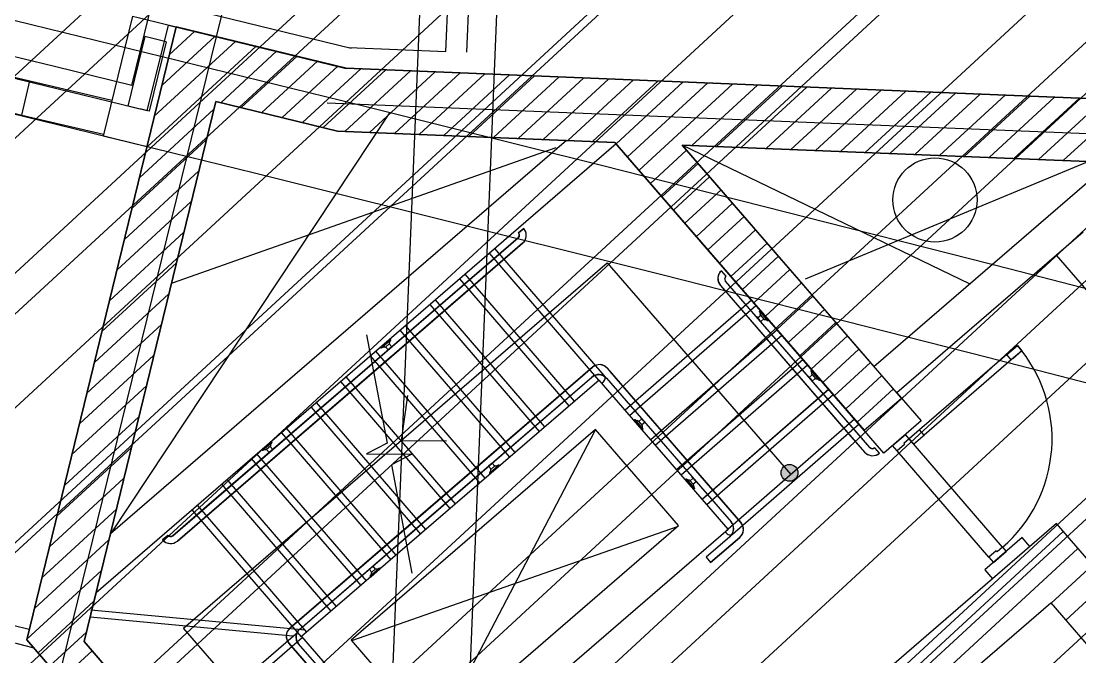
# Model space of a CAD drawing. Extents: x -678889171 to 586587, y -792238163 to 335485.
# Drawn here: x -678735663 to -678728115, y -792159094 to -792154563 of the extents above; entities that cross this region are included whole.
import ezdxf
from ezdxf.enums import TextEntityAlignment as Align

# ---------------------------------------------------------------- set-up
doc = ezdxf.new("R2010")
doc.units = 0
doc.header["$MEASUREMENT"] = 0
for name, color, linetype in [('A-ANNO-LEGN', 252, 'Continuous'), ('A-FLOR-PATT', 252, 'Continuous'), ('A-SITE-PATT', 252, 'Continuous'), ('A-WALL', 252, 'Continuous')]:
    doc.layers.add(name, color=color, linetype=linetype)
doc.layers.add('BASEMENT3 LAYOUT$0$HATCH5', color=252, linetype='Continuous', lineweight=15)
doc.styles.add('Ground floor Towers$0$$Bas01-Rname$0$EN-SC', font='swissc.ttf')
doc.styles.add('Ground floor Towers$0$$Bas01-Rname$0$EN-SCL', font='swisscl.ttf')
doc.styles.add('Ground floor Towers$0$04-Ground Floor$0$V2-lower ground$0$LEVEL  FOR LICENSE LOWER GR$0$$LG- LEVEL$0$AR-SR', font='sarb.shx')

# ---------------------------------------------------------------- blocks, each defined once
blk = doc.blocks.new('A$C61C61320')
at = {"layer": 'BASEMENT3 LAYOUT$0$HATCH5'}
h = blk.add_hatch(dxfattribs=at)
h.set_pattern_fill('JIS_WOOD', color=256, scale=1000, style=0)
h.set_pattern_definition([(45, (-845680.2949388556, -470481.0696760565), (-499.9999991609842, 499.9999991609843), [])])
h.paths.add_polyline_path([(12440.74077330553, -169431.9252005816), (13408.27617370361, -243253.7315873399), (7111.185080291936, -248399.4795461658), (-61957.46107163071, -237877.8060760189), (-55832.26724016038, -200866.3395951205), (-20860.02674167091, -206712.4958959252), (-20783.43353955913, -208437.764712235), (-16504.6553898881, -208719.7022090854), (-18718.17453308101, -208569.0044804074), (-18168.17453308101, -169431.9252005816)])
blk = doc.blocks.new('GR')
at = {"layer": 'A-FLOR-PATT'}
h = blk.add_hatch(color=256, dxfattribs=at)
edge = h.paths.add_edge_path()
edge.add_arc((72710.12842219742, 29312.6865361231), 60.04804312395333, -0.1170533982408711, 359.8829466017591)
for p, q in [((69940, 90900), (69940, 4700)), ((70490, 90900), (70490, 1700)), ((70140, 32215), (70140, 79165)), ((70290, 32215), (70290, 61960)), ((71040, 44770), (61791.84706075279, -782.1576375562072)), ((60387.46456896276, 33201.17113288534), (67185.38640320179, 31884.18568554015)), ((60340.57238361237, 32955.60735109121), (67137.83712541615, 31638.74920458822)), ((67913.13219247728, 31881.49791658483), (68038.51121488317, 32499.05744772511)), ((68038.51121488317, 32499.05744772511), (69464.37832390975, 32209.83936043706)), ((68211.20904398462, 32311.87720148075), (67325.12768694261, 27903.21663400474)), ((67325.1276861546, 27903.21663572897), (68211.20904319662, 32311.87720320498)), ((67898.3573742391, 32374.36471592879), (67723.26621427826, 31511.79897473974)), ((68030.30451777703, 31704.73085462337), (68155.67293665394, 32322.23815764567)), ((68155.67293665394, 32322.23815764567), (69434.56004805169, 32062.83299858543)), ((69435.55640445699, 32065.29113968155), (68211.20904398462, 32311.87720148075)), ((68211.20904319662, 32311.87720320498), (69435.556403669, 32065.29114140578)), ((67992.10401153547, 32232.97426633677), (67890.6159274198, 31733.0053100707)), ((68126.21775299437, 31889.0066036629), (68492.44654339073, 32255.23539405926)), ((68170.6847542183, 32110.25030018346), (68345.30454702137, 32284.87009298653)), ((68037.28375054643, 31446.51921062169), (68786.73053612947, 32195.96599620473)), ((68144.02104221197, 32202.21355363005), (68042.53466351112, 31702.25299888675)), ((68081.75075177038, 31667.76290714227), (68639.58853976008, 32225.60069513197)), ((68551.78902533716, 31784.24779011578), (68933.87253249883, 32166.33129727746)), ((69450, 32215), (70140, 32215)), ((68698.93102170655, 31754.61309118854), (69081.01452886821, 32136.6965983502)), ((68846.07301807591, 31724.97839226127), (69228.15652523756, 32107.06189942292)), ((68993.2150144453, 31695.34369333403), (69375.29852160694, 32077.42720049566)), ((69140.35701081462, 31665.70899440671), (69539.9391560894, 32065.29113968149)), ((69287.499007184, 31636.07429547946), (69716.71585138605, 32065.2911396815)), ((79007.15342797033, 32065.29113968155), (69435.55640445699, 32065.29113968155)), ((69435.556403669, 32065.29114140578), (79007.15342718235, 32065.29114140578)), ((69443.49254668217, 31615.29113968099), (69893.49254668268, 32065.2911396815)), ((69620.26924197887, 31615.29113968099), (70070.26924197935, 32065.29113968147)), ((69797.04593727556, 31615.29113968105), (70247.04593727598, 32065.29113968147)), ((69973.82263257219, 31615.29113968105), (70423.82263257261, 32065.29113968147)), ((70150.59932786883, 31615.29113968105), (70600.59932786925, 32065.29113968147)), ((70327.37602316546, 31615.29113968105), (70777.37602316588, 32065.29113968147)), ((70504.1527184621, 31615.29113968105), (70954.15271846252, 32065.29113968147)), ((70680.92941375877, 31615.2911396811), (71130.92941375915, 32065.29113968147)), ((70857.7061090554, 31615.2911396811), (71307.70610905578, 32065.29113968147)), ((71034.48280435204, 31615.2911396811), (71484.48280435243, 32065.29113968149)), ((71211.25949964869, 31615.29113968111), (71661.25949964907, 32065.29113968149)), ((71378.98541287548, 31606.24035761127), (71838.0361949457, 32065.29113968149)), ((71464.62980738982, 31515.10805682898), (72014.81289024233, 32065.29113968149)), ((71550.27420190413, 31423.97575604665), (72191.58958553897, 32065.29113968149)), ((71918.36628083534, 31615.29113968123), (72368.3662808356, 32065.29113968149)), ((72095.14297613199, 31615.29113968124), (72545.14297613224, 32065.29113968149)), ((72271.91967142864, 31615.29113968126), (72721.91967142887, 32065.29113968149)), ((72448.6963667253, 31615.29113968129), (72898.6963667255, 32065.29113968149)), ((72625.47306202193, 31615.29113968129), (73075.47306202214, 32065.29113968149)), ((72802.24975731857, 31615.29113968129), (73252.24975731876, 32065.29113968147)), ((72979.0264526152, 31615.29113968129), (73429.02645261542, 32065.2911396815)), ((73155.80314791187, 31615.29113968126), (73605.80314791208, 32065.29113968147)), ((73332.5798432085, 31615.29113968126), (73782.57984320872, 32065.29113968147)), ((73509.35653850513, 31615.29113968126), (73959.35653850535, 32065.29113968147)), ((73686.1332338018, 31615.29113968129), (74136.13323380197, 32065.29113968146)), ((73862.90992909843, 31615.29113968129), (74312.9099290986, 32065.29113968146)), ((74039.68662439511, 31615.29113968133), (74489.68662439524, 32065.29113968146)), ((74216.46331969176, 31615.29113968134), (74666.46331969187, 32065.29113968146)), ((74393.24001498839, 31615.29113968134), (74843.2400149885, 32065.29113968146)), ((74570.01671028502, 31615.29113968134), (75020.01671028514, 32065.29113968146)), ((67137.83696182526, 31638.74836017646), (67185.3862396109, 31884.18484112838)), ((67185.38632140635, 31884.18526333426), (67775.64412862553, 31769.83253006596)), ((67733.77672809383, 27906.45022081952), (68514.66454264495, 31791.7247368378)), ((68514.59422168956, 31791.37486352331), (67733.77672730584, 27906.45022254375)), ((69390.69138376911, 31615.29114140531), (68514.59422168956, 31791.37486352331)), ((68514.66454264495, 31791.7247368378), (69390.69138455708, 31615.29113968108)), ((69310, 31815), (113464.9999999998, 31814.99999999993)), ((69756.4546225145, 31760.84136966162), (67890.3065535808, 28680.86356769824)), ((67992.81674932249, 31225.27551410111), (68503.4453499056, 31735.90411468422)), ((67137.8370436207, 31638.74878238234), (67725.90923006595, 31524.81947715908)), ((71379.72829909573, 31604.33976801831), (67804.2550254197, 28257.90786874469)), ((71026.10760463086, 31615.78822348255), (67890.22570080963, 28680.78789427774)), ((70950.69082015785, 31558.40104409973), (68256.95015790699, 30485.56855818987)), ((69390.69138455708, 31615.29113968108), (71370.47966086885, 31615.2911396812)), ((71370.47966008086, 31615.29114140543), (69390.69138376911, 31615.29114140531)), ((71370.47966086885, 31615.2911396812), (73229.73506442687, 29636.89869929939)), ((73376.82966158578, 29480.37860161057), (71370.47966008086, 31615.29114140543)), ((71635.91859641846, 31332.84345526434), (71883.52519880595, 31580.45005765183)), ((73484.78263546035, 29876.58753197473), (71850.78221581291, 31615.29113968131)), ((71850.78221581291, 31615.29113968131), (79007.1534279701, 31615.29113968155)), ((79007.15342718236, 31615.29114140578), (71850.78221502493, 31615.29114140555)), ((71850.78221502493, 31615.29114140555), (73279.82431459341, 30094.67913653196)), ((73936.83416193559, 30709.60156581426), (71850.78221664533, 31615.29113968131)), ((72768.45772522347, 30697.61563110314), (74746.79340558159, 31615.29113968141)), ((73279.82431415055, 30094.67913611747), (74904.5122648358, 31615.29114140564)), ((67948.34974809851, 31004.0318175805), (68458.97834868166, 31514.66041816365)), ((71721.56299093278, 31241.71115448204), (71969.16959332021, 31489.31775686947)), ((71807.20738544707, 31150.57885369968), (72054.8139878345, 31398.18545608711)), ((67903.88274687457, 30782.78812105993), (68414.51134745768, 31293.41672164304)), ((71892.85177996139, 31059.44655291738), (72140.45838234876, 31307.05315530475)), ((71978.49617447572, 30968.31425213507), (72226.10277686304, 31215.9208545224)), ((72064.14056899003, 30877.18195135274), (72311.74717137727, 31124.78855373999)), ((74731.50641771556, 31110.95133342044), (74548.98019280899, 30940.11756269187)), ((67859.4157456506, 30561.54442453932), (68370.04434623374, 31072.17302512247)), ((72149.78496350437, 30786.04965057045), (72397.39156589155, 31033.65625295763)), ((70708.88734070049, 30942.23073691085), (70745.39258024417, 30976.39749686634)), ((70745.39258024389, 30976.39749686666, -1.696212475955357e-08), (70708.88734070037, 30942.23073691097, -1.696212475955357e-08)), ((70756.77780944202, 30960.5039948093, -1.696212475955357e-08), (70745.39258024389, 30976.39749686666, -1.696212475955357e-08)), ((70763.6410563697, 30942.32510374293, -1.696212475955357e-08), (70756.77780944202, 30960.5039948093, -1.696212475955357e-08)), ((70707.71810090638, 30906.89473716127, -1.696212475955357e-08), (69654.001480835, 29920.67812843072, -1.696212475955357e-08)), ((69776.8304654565, 30035.63881698037, -2.204058535413536e-08), (70707.71812591483, 30906.89471044014, -5.078460576694577e-09)), ((70741.88488830795, 30870.38946829011, -5.061608592774902e-09), (69810.99723368336, 29999.13358953482, -2.202373337249049e-08)), ((70124.45365171033, 30292.51028819745, -1.696212475955357e-08), (70741.88488830795, 30870.38946829009, -1.696212475955357e-08)), ((70714.60897850899, 30918.0596934627, -1.696212475955357e-08), (70707.71810090638, 30906.89473716127, -1.696212475955357e-08)), ((70708.88734070037, 30942.23073691097, -1.696212475955357e-08), (70714.90879916004, 30931.12808648854, -1.696212475955357e-08)), ((70714.90879916004, 30931.12808648854, -1.696212475955357e-08), (70714.60897850899, 30918.0596934627, -1.696212475955357e-08)), ((70741.88488830795, 30870.38946829009, -1.696212475955357e-08), (70754.34061160365, 30885.56757051001, -1.696212475955357e-08)), ((70754.34061160365, 30885.56757051001, -1.696212475955357e-08), (70763.0130157646, 30905.49074388218, -1.696212475955357e-08)), ((70763.0130157646, 30905.49074388218, -1.696212475955357e-08), (70765.59369605748, 30922.66702477158, -1.696212475955357e-08)), ((70765.59369605748, 30922.66702477158, -1.696212475955357e-08), (70763.6410563697, 30942.32510374293, -1.696212475955357e-08)), ((72235.42935801866, 30694.91734978805), (72483.03596040585, 30942.52395217524)), ((74548.98019280899, 30940.11756269187), (73451.0309809296, 29912.50191989951)), ((78550.43991152813, 26664.78409988389), (74548.98019280899, 30940.11756269187)), ((67814.94874442664, 30340.30072801873), (68325.57734500979, 30850.92932860188)), ((72321.073752533, 30603.78504900576), (72568.68035492013, 30851.39165139289)), ((68438.21911829337, 28030.1185104635), (71348.9601445247, 30754.40026986499)), ((71325.53526225121, 29917.52457681995), (70509.2778167777, 30789.64950527379)), ((71348.9601445247, 30754.40026986499), (72720.56602469296, 29301.57212572898)), ((72166.25738703228, 30731.9259250426, 6.83310716401802e-08), (72149.60952256985, 30708.88759556146, 6.83310716401802e-08)), ((72200.50023558659, 30695.49204900821, 7.192823233016658e-08), (72166.25738703227, 30731.92592504262, 7.205367976872626e-08)), ((72200.50023558657, 30695.49204900823, 6.83310716401802e-08), (72166.25738703228, 30731.9259250426, 6.83310716401802e-08)), ((72406.71814704732, 30512.65274822344), (72654.3247494344, 30760.25935061052)), ((72149.60952256985, 30708.88759556146, 6.83310716401802e-08), (72142.78731566713, 30682.25717167493, 6.83310716401802e-08)), ((72142.78731566713, 30682.25717167493, 6.83310716401802e-08), (72147.9581242861, 30649.49037038008, 6.83310716401802e-08)), ((72147.9581242861, 30649.49037038008, 6.83310716401802e-08), (72162.97084581207, 30625.91083815981, 6.83310716401802e-08)), ((72192.62165986377, 30677.27511099109, 6.83310716401802e-08), (72200.50023558657, 30695.49204900823, 6.83310716401802e-08)), ((72199.40472184653, 30660.15368671401, 6.83310716401802e-08), (72192.62165986377, 30677.27511099109, 6.83310716401802e-08)), ((73274.59730195988, 29516.16531138877, 6.792658035546694e-08), (72199.40472184651, 30660.15368671398, 7.186550861088684e-08)), ((73164.18502739107, 29633.64227406146, 6.83310716401802e-08), (72199.40472184653, 30660.15368671401, 6.83310716401802e-08)), ((72492.36254156163, 30421.52044744111), (72739.96914394868, 30669.12704982817)), ((67770.4817432027, 30119.05703149816), (68281.11034378581, 30629.68563208127)), ((71121.10589035589, 29726.19075360397), (70304.84844488237, 30598.31568205781)), ((72162.97084581207, 30625.91083815979, 7.18655086108868e-08), (73238.16342592536, 29481.9224628346, 6.792658035546693e-08)), ((72162.97084581207, 30625.91083815981, 6.83310716401802e-08), (73054.91222280581, 29676.89892566606, 6.83310716401802e-08)), ((72578.00693607597, 30330.38814665882), (72825.61353846295, 30577.9947490458)), ((72389.93182135571, 30530.51470598749), (71520.99670663761, 29710.15854917533)), ((72437.77247859893, 30406.06652866305), (72458.66124982524, 30425.69910986158)), ((72448.70508415576, 30454.46248970843), (72509.58125924972, 30389.69115465738)), ((72448.70543199852, 30454.46281663301), (72455.1825655122, 30460.55043415071)), ((72454.85648887604, 30429.74731830834), (72457.03063798932, 30427.43405633941)), ((72455.18221757513, 30460.5501071376), (72516.05839266909, 30395.77877208652)), ((72457.03063798932, 30427.43405633941), (72483.1204273647, 30399.67491269484)), ((72663.65133059028, 30239.2558458765), (72911.25793297726, 30486.86244826348)), ((67726.01474197872, 29897.81333497755), (68236.64334256189, 30408.44193556071)), ((70916.67651846056, 29534.85693038799), (70100.41907298705, 30406.98185884183)), ((72437.77247859893, 30406.06652866305), (72460.60069609826, 30381.77695093603)), ((72460.6010441497, 30381.77727783046), (72481.48981552868, 30401.40985917259)), ((72483.1204273647, 30399.67491269484), (72485.2945764802, 30397.36165072352)), ((72509.58160730114, 30389.69148155184), (72516.05874072056, 30395.77909898098)), ((72749.2957251046, 30148.12354509419), (72996.90232749151, 30395.7301474811)), ((68369.04396808852, 28649.55045082982, -1.696212475955357e-08), (70124.45365171033, 30292.51028819745, -1.696212475955357e-08)), ((72581.68338818895, 30326.47611638421), (71712.7482734709, 29506.11995957203)), ((72834.94011961888, 30056.99124431184), (73082.5467220058, 30304.59784669876)), ((74222.96755292357, 30217.5244558884), (74295.97804288618, 30285.85796417981)), ((74295.97804288618, 30285.85796417981), (74330.1447970319, 30249.3527191985)), ((70712.24714656512, 29343.5231071719), (69895.9897010916, 30215.64803562574)), ((72920.58451413321, 29965.85894352953), (73168.19111652006, 30213.46554591638)), ((74222.96755292358, 30217.52445588839), (73624.28153523007, 29657.18968789884)), ((74257.13430706928, 30181.01921090709), (74222.96755292357, 30217.5244558884)), ((74330.1447970319, 30249.3527191985), (74257.13430706928, 30181.01921090709)), ((74330.1447970319, 30249.3527191985), (74266.62567076442, 30189.90256698497)), ((74266.62567076442, 30189.90256698497), (74330.1447970319, 30249.3527191985)), ((67681.54774075482, 29676.56963845695), (68192.17634133795, 30187.19823904008)), ((69657.16982068005, 30172.0424243474), (69835.13656732075, 29407.56668962007)), ((69826.14410145655, 30150.27648617826, -2.175216382655259e-08), (69761.24589794445, 30089.53557970436, -2.175216926465933e-08)), ((69832.21819202355, 30143.7866659126, -2.174916791855918e-08), (69767.31998851149, 30083.04575943869, -2.174917335666594e-08)), ((69822.17924885402, 30117.34672118768, -2.17449753619392e-08), (69794.36573301053, 30091.31490407942, -2.174497769255667e-08)), ((69840.0298611487, 30094.79004628177, -2.173324491662716e-08), (69820.44090411384, 30115.71973261838, -2.17429067272827e-08)), ((69824.4970418395, 30119.51603927867, -2.174497516772109e-08), (69822.17924885402, 30117.34672118768, -2.17449753619392e-08)), ((69832.21786582547, 30143.78701443675, -2.174916807944904e-08), (69826.14377517007, 30150.27683479679, -2.175216398748602e-08)), ((72773.43495502206, 30122.43752678107), (71904.4998403039, 29302.08136996899)), ((73006.22890864754, 29874.72664274722), (73253.83551103431, 30122.333245134)), ((74257.13430706928, 30181.01921090708), (73658.44828937577, 29620.68444291753)), ((69704.65075305862, 29968.08285689539, -2.166081884351202e-08), (69815.16293629345, 30071.51573575588, -2.204058535145381e-08)), ((69767.31966210324, 30083.04610794615, -2.174917351760008e-08), (69761.24557153622, 30089.53592821181, -2.175216942559349e-08)), ((69794.36573301053, 30091.31490407942, -2.174497769255667e-08), (69792.04794002257, 30089.14558598617, -2.174497788677479e-08)), ((69815.69303492886, 30072.01220615903, -2.173324695584681e-08), (69796.10407775079, 30092.94189264864, -2.174290876657301e-08)), ((69840.0298611487, 30094.79004628177, -2.173324491662716e-08), (69815.69336133712, 30072.0118576516, -2.173324679491268e-08)), ((72833.43081811325, 30045.58807472249, 6.926019238147158e-08), (72894.30699320724, 29980.81673967144, 6.903716927046339e-08)), ((72833.43116595609, 30045.58840164704, 6.926019285592528e-08), (72839.90829946974, 30051.67601916478, 6.926902759374817e-08)), ((72839.90795153267, 30051.67569215166, 6.926902711916593e-08), (72900.78412662662, 29986.90435710059, 6.904600400815766e-08)), ((67637.08073953084, 29455.32594193633), (68147.709340114, 29965.9545425195)), ((68334.87720813448, 28686.05569037491, -1.695369877221806e-08), (69704.65075305862, 29968.08285689539, -2.1660818843512e-08)), ((71275.7417433943, 30007.85912031549), (69194.9241708391, 28060.36525027137)), ((70507.81777466985, 29152.18928395587), (69691.56032919628, 30024.31421240978)), ((69849.3297003846, 30035.01050226122, -2.202373336927291e-08), (69717.74119379546, 29911.85142889503, -2.157153971934682e-08)), ((69978.1173350753, 28793.37707530001), (71275.74174339432, 30007.85912031547)), ((71301.01026638913, 30023.4569499863), (71275.7417433943, 30007.85912031549)), ((71329.39552177256, 30028.06233870667), (71301.01026638913, 30023.4569499863)), ((71357.40447768163, 30021.65778327799), (71329.39552177256, 30028.06233870667)), ((71381.64452529782, 30004.46277095125), (71357.40447768163, 30021.65778327799)), ((71401.95937534572, 29982.84618955779), (71381.64452529782, 30004.46277095125)), ((71381.6445252978, 30004.46277095124), (72378.0167127685, 28944.24522379428)), ((72378.01671276847, 28944.24522379431), (71401.95937534572, 29982.84618955779)), ((72822.49821255649, 29997.19211367708, 6.915170623014842e-08), (72843.38698378278, 30016.82469487561, 6.918019828096629e-08)), ((72822.49821255649, 29997.19211367708, 6.915170623014842e-08), (72845.3264300558, 29972.90253595008, 6.906807208898568e-08)), ((72839.58222283355, 30020.87290332242, 6.919206844510536e-08), (72841.7563719468, 30018.55964135346, 6.918410333398799e-08)), ((72841.7563719468, 30018.55964135346, 6.918410333398799e-08), (72867.84616132222, 29990.80049770889, 6.9088522000521e-08)), ((72845.3267781072, 29972.90286284453, 6.90680725631565e-08), (72866.2155494862, 29992.53544418665, 6.909656461418267e-08)), ((72867.84616132222, 29990.80049770889, 6.9088522000521e-08), (72870.0203104377, 29988.48723573756, 6.90805568893955e-08)), ((72894.30734125868, 29980.81706656588, 6.903716974463414e-08), (72900.78447467813, 29986.90468399502, 6.904600448232852e-08)), ((73091.87330316186, 29783.59434196491), (73339.4799055486, 30031.20094435164)), ((69717.74119379549, 29911.85142889504, -2.157153971934687e-08), (68369.04396808852, 28649.55045082982, -1.693684678950114e-08)), ((69654.001480835, 29920.67812843072, -1.696212475955357e-08), (68566.36877462215, 28902.71812932865, -1.696212475955357e-08)), ((69265.67107606729, 28058.09636552372), (71273.47750572581, 29937.25711732067)), ((71325.84533953149, 29917.81479084828), (69281.54735442088, 28004.47256581702)), ((69991.20772096173, 28737.14588291562), (71273.47750572582, 29937.25711732065)), ((71273.47750572581, 29937.25711732067), (71294.19969774422, 29951.00485575067)), ((71294.19969774422, 29951.00485575067), (71327.13128410408, 29957.46033571187)), ((72288.00297397026, 28894.00419076256), (71325.84533953149, 29917.81479084828)), ((71327.13128410408, 29957.46033571187), (71354.90361674789, 29951.16026240071)), ((71354.90361674789, 29951.16026240071), (71379.38028762933, 29933.86076795644)), ((71379.38028762933, 29933.86076795644), (72307.29533704386, 28946.4869431634)), ((71379.38028762935, 29933.86076795642), (72307.29533704388, 28946.48694316339)), ((72965.1865218553, 29918.3989371778), (72096.25140713714, 29098.04278036569)), ((72965.65179529529, 29918.83819889569), (72096.71668057713, 29098.4820420836)), ((73177.51769767617, 29692.46204118259), (73425.12430006286, 29940.06864356928)), ((73451.03097833422, 29912.50192266119), (73631.8772326177, 29720.06743428444)), ((70303.38840277435, 28960.85546073984), (69487.13095730083, 29832.98038919368)), ((73229.73506442687, 29636.89869929939), (73484.78263546035, 29876.58753197473)), ((67592.6137383069, 29234.08224541576), (68103.24233889004, 29744.7108459989)), ((69966.80346760098, 29752.60495870521), (69933.30927342168, 29429.43463016317)), ((73156.93808868842, 29714.36034757466), (72288.00297397026, 28894.00419076256)), ((73054.91222280581, 29676.89892566606, 6.83310716401802e-08), (73238.16342592538, 29481.9224628346, 6.83310716401802e-08)), ((73631.8772326177, 29720.06743428444), (73376.82966158578, 29480.37860161058)), ((69282.7015854055, 29641.64656597771), (70098.95903087908, 28769.52163752381)), ((71592.56638478152, 29646.44409342806), (71586.08889891804, 29640.35685082698)), ((71586.08924687395, 29640.35717781998), (71646.9616728044, 29575.5823192735)), ((71592.56673264323, 29646.44442033247), (71653.43915857362, 29581.66956178597)), ((71616.85297150852, 29638.77251840755), (71619.02698672301, 29636.45913059937)), ((71619.02698672301, 29636.45913059937), (71645.1151693127, 29608.6984768841)), ((71641.54740569019, 29654.35546183359), (71620.6574981349, 29634.72408974218)), ((71641.54740569019, 29654.35546183359), (71664.37491345358, 29630.0652170908)), ((71664.37456560896, 29630.06488997627), (71643.48465790093, 29610.43351774133)), ((71645.1151693127, 29608.6984768841), (71647.28918452942, 29606.38508907353)), ((73274.59730195986, 29516.16531138878, 6.83310716401802e-08), (73164.18502739107, 29633.64227406146, 6.83310716401802e-08)), ((73436.32505399581, 29536.06016564286), (73523.93764195089, 29618.06037559248)), ((73551.27104526745, 29588.85617960743), (73514.76580028614, 29554.68942546173)), ((73551.27104526745, 29588.85617960743), (73523.93764195089, 29618.06037559248)), ((73624.28153523007, 29657.18968789884), (73551.27104526745, 29588.85617960743)), ((73551.27104526745, 29588.85617960743), (73585.43779941315, 29552.35093462612)), ((74248.27282983981, 28844.14918198869), (73551.27104526745, 29588.85617960743)), ((73585.43779941315, 29552.35093462612), (73648.95692568063, 29611.80108683964)), ((73658.44828937577, 29620.68444291753), (73624.28153523007, 29657.18968789884)), ((73648.95692568063, 29611.80108683964), (73658.44828937577, 29620.68444291753)), ((67548.14673708296, 29012.83854889519), (68058.77533766608, 29523.46714947831)), ((71314.52540005598, 29564.80344698251), (69635.28062657232, 27993.12947642117)), ((71311.58332359744, 29555.20150613211), (70261.44996513217, 27336.86524036629)), ((71934.41283161944, 28905.19497891194), (71314.52540005598, 29564.80344698251)), ((71653.438810729, 29581.66923467147), (71646.96132495976, 29575.58199215897)), ((73292.03959478255, 29508.29874005156, 6.83310716401802e-08), (73274.59730195986, 29516.16531138878, 6.83310716401802e-08)), ((73309.93566425426, 29515.06979764874, 6.83310716401802e-08), (73292.03959478255, 29508.29874005156, 6.83310716401802e-08)), ((73344.17851280863, 29478.6359216144, 6.773840919762759e-08), (73309.93566425426, 29515.06979764872, 6.786385663618714e-08)), ((73344.17851280863, 29478.63592161441, 6.83310716401802e-08), (73309.93566425426, 29515.06979764874, 6.83310716401802e-08)), ((73470.49180814152, 29499.55492066154), (73436.32505399581, 29536.06016564286)), ((73521.59915111528, 29547.38837646546), (73470.49180814152, 29499.55492066154)), ((73514.76580028614, 29554.68942546173), (73521.59915111528, 29547.38837646546)), ((69078.27221351012, 29450.31274276162), (69894.52965898358, 28578.1878143078)), ((69933.30927342168, 29429.43463016317), (70257.98687231253, 29441.49195457974)), ((73238.16342592538, 29481.9224628346, 6.83310716401802e-08), (73260.96229614649, 29465.38641405978, 6.83310716401802e-08)), ((73260.96229614649, 29465.38641405978, 6.83310716401802e-08), (73290.49030439356, 29458.32274882286, 6.83310716401802e-08)), ((73290.49030439356, 29458.32274882286, 6.83310716401802e-08), (73321.67893482067, 29464.06369476488, 6.83310716401802e-08)), ((73321.67893482067, 29464.06369476488, 6.83310716401802e-08), (73344.17851280863, 29478.63592161441, 6.83310716401802e-08)), ((74153.8268910556, 28769.45002103533), (73470.49180814152, 29499.55492066154)), ((69008.5067264665, 29385.01617036818, -1.894214138249106e-08), (68943.60852295437, 29324.27526389432, -1.894214682059781e-08)), ((69014.58081703346, 29378.52635010257, -1.893914547449766e-08), (68949.6826135214, 29317.78544362865, -1.89391509126044e-08)), ((69014.58049083536, 29378.52669862667, -1.89391456353875e-08), (69008.50640017996, 29385.01651898677, -1.89421415434245e-08)), ((69835.13656732075, 29407.56668962007), (69691.31906784451, 29325.18811249347)), ((67503.67973585898, 28791.59485237458), (68014.30833644213, 29302.22345295773)), ((68949.68228711312, 29317.78579213611, -1.893915107353856e-08), (68943.60819654612, 29324.27561240177, -1.894214698153196e-08)), ((68976.72835802045, 29326.05458826939, -1.893495524849515e-08), (68974.41056503251, 29323.88527017614, -1.893495544271327e-08)), ((69004.54187386393, 29352.08640537761, -1.893495291787766e-08), (68976.72835802045, 29326.05458826939, -1.893495524849515e-08)), ((68998.05565993873, 29306.75189034898, -1.892322451178529e-08), (68978.46670276066, 29327.68157683859, -1.893288632251146e-08)), ((69022.39248615857, 29329.52973047173, -1.892322247256563e-08), (68998.05598634706, 29306.75154184152, -1.892322435085111e-08)), ((69022.39248615857, 29329.52973047173, -1.892322247256563e-08), (69002.80352912373, 29350.45941680832, -1.893288428322119e-08)), ((69006.85966684949, 29354.25572346864, -1.893495272365954e-08), (69004.54187386393, 29352.08640537761, -1.893495291787766e-08)), ((69691.31906784451, 29325.18811249347), (70014.94794503893, 29335.32960379784)), ((70014.94794503893, 29335.32960379784), (69871.1304455627, 29252.95102667124)), ((70588.04267299289, 29295.7412164167), (70563.70551307018, 29272.96373307795)), ((70588.04267299289, 29295.7412164167), (70607.63162336696, 29274.81152384596)), ((69690.10028708831, 28386.85399109176), (68873.84284161474, 29258.97891954564)), ((69871.1304455627, 29252.95102667124), (70049.0971922034, 28488.47529194391)), ((70563.7058392376, 29272.96338434514), (70583.2947897549, 29252.03369162137)), ((70636.41571587743, 29284.70764800654), (70571.5174930318, 29223.96676218941)), ((70571.51781919925, 29223.96641345654), (70577.59190770092, 29217.47659125785)), ((70642.48980437905, 29278.21782580782), (70577.59158153347, 29217.47693999066)), ((70581.55644449695, 29250.40670360528), (70579.23865081865, 29248.23738624968)), ((70609.36996862499, 29276.43851186197), (70581.55644449695, 29250.40670360528)), ((70611.68776230085, 29278.60782921536), (70609.36996862499, 29276.43851186197)), ((70636.4160420754, 29284.70729948231), (70642.49013066539, 29278.2174771892)), ((71976.33820797253, 29238.62379651479), (71969.86037520893, 29232.53692307408)), ((71969.86072318355, 29232.53725004728), (72030.72945751016, 29167.75892249984)), ((71976.33855585285, 29238.62412339939), (72037.20729017949, 29173.84579585194)), ((72000.6243574587, 29230.95083741953), (72002.79824083022, 29228.63732571842)), ((72002.79824083022, 29228.63732571842), (72028.88484130401, 29200.87518528845)), ((72025.31967966883, 29246.5323734899), (72004.42865335991, 29226.90219194159)), ((72025.31967966883, 29246.5323734899), (72048.14580309941, 29222.24082785188)), ((72048.14545523614, 29222.24050075719), (72027.25442877445, 29202.61031906536)), ((72028.88484130401, 29200.87518528845), (72031.05872467768, 29198.56167358504)), ((72037.20694231623, 29173.8454687572), (72030.7291096469, 29167.7585954051)), ((67459.21273463503, 28570.35115585399), (67969.84133521818, 29080.97975643714)), ((69485.67091519281, 28195.52016787574), (68669.41346971935, 29067.64509632955)), ((74626.76612781573, 29027.74407924579), (69954.09477021193, 24654.39954858962)), ((74626.76612702776, 29027.74408097002), (69954.09476942396, 24654.39955031385)), ((76899.04860177901, 26599.93873300312), (74626.76612781573, 29027.74407924579)), ((76899.04860099101, 26599.93873472735), (74626.76612702776, 29027.74408097002)), ((70149.300244994, 24445.83353590424), (74677.26045487431, 28973.79374578461)), ((72307.29533704386, 28946.4869431634), (72321.2595851569, 28925.40154745764)), ((72321.2595851569, 28925.40154745764), (72327.64228610795, 28895.12505044715)), ((72392.97764097975, 28920.7920019044), (72378.01671276847, 28944.24522379431)), ((72398.32601181041, 28890.50718171475), (72392.97764097975, 28920.7920019044)), ((74385.18656450495, 28918.48768110948), (74129.58501143825, 28678.27822670727)), ((74443.11917931691, 28856.84287051698), (74385.18656450495, 28918.48768110948)), ((67414.74573341107, 28349.10745933339), (67925.37433399422, 28859.73605991654)), ((68566.36877462215, 28902.71812932865, -1.696212475955357e-08), (68334.87720813448, 28686.05569037491, -1.696212475955357e-08)), ((69281.24154329754, 28004.18634465971), (68464.98409782402, 28876.31127311359)), ((69194.92417083909, 28060.36525027136), (70030.63111466938, 28842.5261526633)), ((69639.6431034531, 27990.36416625815), (71926.58489822014, 28898.1070964685)), ((70245.11890664184, 26979.15744717723), (72288.00297397026, 28894.00419076256)), ((70256.31444777147, 27332.30116056394), (71934.41283161944, 28905.19497891194)), ((71209.36516275717, 25281.39205064077), (74785.79927040398, 28857.82615828759)), ((72303.93276085767, 28840.40497003829), (72139.84402805954, 28686.60057239464)), ((72174.03767789267, 28650.12051878877), (72374.65413658226, 28838.16325066923)), ((72374.65413658226, 28838.16325066921), (72174.03767789269, 28650.12051878876)), ((72303.93276085766, 28840.40497003831), (72221.88839445858, 28763.50277121648)), ((72321.32030571379, 28864.98654313473), (72303.93276085766, 28840.40497003831)), ((72327.64228610795, 28895.12505044715), (72321.32030571379, 28864.98654313473)), ((72374.65413658226, 28838.16325066923), (72392.82228236573, 28864.59022178225)), ((72392.82228236573, 28864.59022178225), (72398.32601181041, 28890.50718171475)), ((74248.27282983981, 28844.14918198869), (74211.7675848585, 28809.98242784298)), ((74248.27282983981, 28844.14918198869), (74275.60623315637, 28814.94498600364)), ((69265.67107606732, 28058.09636552371), (70064.79786881598, 28806.02090768099)), ((72221.88839445858, 28763.50277121648), (72139.84402805952, 28686.60057239466)), ((74204.93423402937, 28817.28347683925), (74153.82689105559, 28769.45002103533)), ((74153.82689105559, 28769.45002103533), (74187.9936452013, 28732.94477605402)), ((74187.9936452013, 28732.94477605402), (74275.60623315637, 28814.94498600364)), ((74211.7675848585, 28809.98242784298), (74204.93423402937, 28817.28347683925)), ((68263.03596884097, 28653.05817021358, -1.696212475955356e-08), (68299.54120838476, 28687.22493016901, -1.696212476223553e-08)), ((68299.54120838491, 28687.22493016884, -1.696212475955357e-08), (68263.03596884097, 28653.05817021357, -1.696212475955357e-08)), ((68317.79382815667, 28679.30831014669, -1.696212475955357e-08), (68299.54120838491, 28687.22493016884, -1.696212475955357e-08)), ((68334.87720813448, 28686.05569037491, -1.696212475955357e-08), (68317.79382815667, 28679.30831014669, -1.696212475955357e-08)), ((72139.84402805952, 28686.60057239466), (72174.03767789267, 28650.12051878877)), ((72139.84402805954, 28686.60057239464), (72174.03767789267, 28650.12051878875)), ((74611.34057281638, 28458.86105767323), (74894.33808593376, 28741.85857079062)), ((67370.27873218711, 28127.86376281281), (67880.90733277026, 28638.49236339596)), ((68263.03596884097, 28653.05817021357, -1.696212475955357e-08), (68287.59933691107, 28635.65488562599, -1.696212475955357e-08)), ((68287.59933691107, 28635.65488562599, -1.696212475955357e-08), (68317.79382815667, 28629.30831014669, -1.696212475955357e-08)), ((68317.79382815667, 28629.30831014669, -1.696212475955357e-08), (68344.1212663894, 28634.08106474932, -1.696212475955357e-08)), ((68344.1212663894, 28634.08106474932, -1.696212475955357e-08), (68369.04396808852, 28649.55045082982, -1.696212475955357e-08)), ((74129.58501143825, 28678.27822670727), (74187.51762625022, 28616.63341611476)), ((74719.87938834581, 28342.89347017597), (75002.87690146326, 28625.89098329336)), ((69743.2938003408, 28504.16650618768), (69767.59711758203, 28526.98009580933)), ((69743.2938003408, 28504.16650618768), (69762.9132026602, 28483.26535644678)), ((69751.17678251052, 28455.18130942498), (69815.98650052099, 28516.01661981111)), ((69751.17710921566, 28455.18096137605), (69757.26064026225, 28448.69998956618)), ((69757.26031346865, 28448.7003377094), (69822.07003147912, 28509.5356480955)), ((69758.86259527835, 28479.46314954197), (69761.17722806739, 28481.63583920132)), ((69761.17722806739, 28481.63583920132), (69788.95282155302, 28507.70811512908)), ((69767.59744449725, 28526.97974777739), (69787.2168469601, 28506.07859788369)), ((69788.95282155302, 28507.70811512908), (69791.26745434439, 28509.88080479067)), ((69815.98682743627, 28516.01627177915), (69822.07035839434, 28509.53530006356)), ((70519.47076322368, 24635.69162190981), (74608.05820113185, 28462.3680862295)), ((70519.4707624384, 24635.69162363654), (74608.05820034302, 28462.36808795466)), ((74608.05820113185, 28462.3680862295), (76607.00664192901, 26326.60469983653)), ((74608.05820034302, 28462.36808795466), (76607.00664114096, 26326.60470156193)), ((67325.81173096315, 27906.62006629221), (67836.44033154633, 28417.24866687538)), ((67804.2550254197, 28257.90786874472), (67732.79145270342, 27905.78308182835)), ((67409.4545980568, 27813.48623808922), (67791.97333032238, 28196.0049703548)), ((69219.70315461508, 28005.44617712827, 1.69779697710081e-08), (67769.09503274651, 28082.17496277083, 1.69779697710081e-08)), ((69809.80868937005, 26574.51298409614), (68438.21911829337, 28030.1185104635)), ((69177.97670357491, 28036.81825861967), (69171.21244133505, 28008.01105560153)), ((69171.21244133505, 28008.01105560153), (69176.30956787801, 27978.33110591991)), ((69194.9241708391, 28060.36525027137), (69177.97670357491, 28036.81825861967)), ((69241.92080703491, 28003.33812344323), (69248.59215077772, 28034.26052202558)), ((69247.51328645254, 27974.91988833604), (69241.92080703491, 28003.33812344323)), ((69248.59215077772, 28034.26052202558), (69265.67107606729, 28058.09636552372)), ((69281.54735442088, 28004.47256581702), (70245.11890664184, 26979.15744717723)), ((67495.09899257109, 27722.35393730688), (67747.50632909843, 27974.76127383421)), ((68412.80578332563, 27181.75456456489), (69286.36089847097, 27999.35058034801)), ((69176.30956787801, 27978.33110591991), (69191.52085087082, 27954.24511547464)), ((69191.52085087082, 27954.24511547464), (70329.73304784327, 26759.48750066459)), ((70329.73304784326, 26759.48750066458), (69191.52085087085, 27954.2451154746)), ((69262.267756099, 27951.97623072698), (69247.51328645254, 27974.91988833604)), ((70251.30086700858, 26914.25293026688), (69262.267756099, 27951.97623072698)), ((70365.9855361259, 26793.92232451079), (69262.26775609901, 27951.97623072696)), ((69635.28062657232, 27993.12947642117), (70256.31444777147, 27332.30116056394)), ((69015.58307792648, 26104.44054424329), (67325.1276861546, 27903.21663572897)), ((67325.12768694261, 27903.21663400474), (69221.49210358757, 25885.33731579939)), ((69440.10430733228, 26090.7848866649), (67733.77672809383, 27906.45022081952)), ((67733.77672730584, 27906.45022254375), (69440.1043065443, 26090.78488838913)), ((67580.74338708539, 27631.22163652454), (67792.97761770336, 27843.45586714252))]:
    blk.add_line(p, q, dxfattribs=at)
at = {"layer": 'A-FLOR-PATT', "ltscale": 100}
for p, q in [((71362.04050723254, 29951.69133096567), (70545.78306175902, 30823.81625941951)), ((71157.61113533717, 29760.35750774964), (70341.35368986365, 30632.48243620348)), ((70953.1817634418, 29569.02368453361), (70136.92431796828, 30441.14861298745)), ((72422.39516335861, 30492.4006362795), (71553.46004864045, 29672.0444794674)), ((72614.61200363183, 30288.80130839413), (71745.67688891367, 29468.44515158202)), ((70748.75239154643, 29377.68986131759), (69932.49494607291, 30249.81478977142)), ((70544.32301965106, 29186.35603810156), (69728.06557417754, 30058.48096655539)), ((72806.82884390505, 30085.20198050875), (71937.8937291869, 29264.84582369664)), ((70339.89364775569, 28995.02221488553), (69523.63620228217, 29867.14714333937)), ((72999.04568417827, 29881.60265262337), (72130.11056946011, 29061.24649581126)), ((70135.46427586031, 28803.6883916695), (69319.2068303868, 29675.81332012334)), ((73191.2625244515, 29678.00332473799), (72322.32740973333, 28857.64716792588)), ((69931.03490396494, 28612.35456845348), (69114.77745849143, 29484.47949690731)), ((69726.60553206957, 28421.02074523745), (68910.34808659606, 29293.14567369128)), ((69522.1761601742, 28229.68692202142), (68705.91871470069, 29101.81185047526)), ((69317.74678827882, 28038.3530988054), (68501.48934280532, 28910.47802725923)), ((72282.6022759219, 28888.90542582601), (72280.04671715683, 28886.49273892739)), ((69305.95313769723, 28050.95394762671, 1.69779697710081e-08), (67771.73605182496, 28132.10516423469, 1.69779697710081e-08)), ((68380.72724459227, 27220.21425589066), (69255.27356585022, 28038.73798207725))]:
    blk.add_line(p, q, dxfattribs=at)
at = {"layer": 'A-FLOR-PATT'}
for centre, radius in [((73667.00350671448, 31298.12081461215), 300.0000000000033), ((72710.12842219742, 29312.6865361231), 60.04804312395333)]:
    blk.add_circle(centre, radius, dxfattribs=at)
for centre, radius, start, end in [((-55663.02808184421, -578856.4866396398), 623364.7764122983, 74.61102897088065, 88.715678869106), ((-55662.04957572921, -578844.685925062), 622702.9587305912, 74.61095202551606, 88.71574447441284), ((-55662.04957586701, -578844.6859266991), 623102.9587322307, 78.56113400306909, 85.23635335364345), ((-55662.04957586701, -578844.6859266991), 622952.9587322307, 78.5473468654781, 81.86173866457295), ((-55662.04957586701, -578844.6859266991), 615202.9587322307, 74.22143378566328, 85.22979167610383), ((74424.028775352, 64231.56562010697), 32518.69674195952, 258.423586862392, 258.9857129632439), ((-55662.04957586701, -578844.6859266991), 623463.1155781489, 78.5461822164217, 78.56049450081709), ((-55662.04957586701, -578844.6859266991), 622952.9587322306, 78.54619914977148, 78.56045519715033), ((-55662.04957586701, -578844.6859266991), 622702.9587322306, 78.5420002950252, 78.57151060125604), ((70690.63472092856, 30925.14735693314), 75.0000000000291, 313.1048202386201, 43.10482023889018), ((70690.63472092857, 30925.14735693313), 25, 313.1048202386201, 43.10482023889018), ((72217.6216598638, 30677.27511099106, 7.186550861088674e-08), 75.0000000000291, 133.2243597741637, 223.2243597739187), ((72217.62165986377, 30677.27511099108, 7.186550861088678e-08), 25, 133.2243597741637, 223.2243597739187), ((73551.27104526745, 29588.85617960743), 1019.999999999704, 313.1048111198659, 43.10481111987564), ((70570.72223706394, 29273.53155827126, -2.103848340009878e-08), 1149.999999999993, 135.5965809167841, 135.5967266057574), ((71326.99147436192, 29953.10087823501), 74.99999999995856, 43.22186451826044, 133.1043923197143), ((71324.72723669345, 29882.49887524017), 74.99999999999439, 43.22186451826498, 133.1043923197191), ((73292.81423997704, 29533.28673566591, 6.792658035546693e-08), 25, 223.2243597739187, 313.2243597741638), ((73292.81423997704, 29533.28673566591, 6.792658035546693e-08), 75, 223.2243597739187, 313.2243597741638), ((69816.88400927754, 30079.12564805079), 1149.999999999992, 310.6128956347505, 310.6130413229388), ((72252.64228610796, 28895.12505044713), 74.99999999999972, 313.147039057331, 43.22186451826141), ((72323.36366183257, 28892.88333107805), 74.9999999999904, 313.1470390573228, 43.2218645182376), ((-60352.50074555051, -602011.2667118065), 642798.3531941562, 78.54193475479326, 78.88628853727238), ((68317.79382815667, 28704.30831014669, -1.696212476357653e-08), 25, 223.1048202388902, 313.1048202386201), ((-60352.50074555051, -602011.2667118065), 642678.3531941562, 78.53621024694874, 78.88628738950031), ((68317.79382815667, 28704.30831014669, -1.696212476357653e-08), 75, 223.1048202388902, 313.1048202386201), ((69011.4067438367, 29324.36050084489), 1149.999999999992, 315.6799828351567, 315.6801285249384), ((-55662.04957586701, -578844.6859266991), 607202.9587322306, 74.22143378566328, 89.82613372100917), ((69246.17390180675, 28005.60700819088), 75.00000000000657, 133.1043923197391, 223.2218645182832), ((69316.92080703493, 28003.33812344321), 74.99999999999474, 133.1043923197034, 223.2218645182573)]:
    blk.add_arc(centre, radius, start, end, dxfattribs=at)
at = {"layer": 'A-FLOR-PATT', "ltscale": 100}
for centre, radius, start, end in [((71332.38526086588, 29931.10595888468), 36.09973934504128, 290.6307092981253, 34.76668654636369), ((72304.37040435376, 28889.48911125816), 36.55630448196793, 199.7996582105286, 299.4204718157412)]:
    blk.add_arc(centre, radius, start, end, dxfattribs=at)
at = {"layer": 'A-FLOR-PATT'}
for points in [[(72454.85648887555, 30429.74731830943), (72455.69427814969, 30431.00391125052), (72457.33681430864, 30439.45353988588), (72452.28022241847, 30447.33085256045), (72448.75241577433, 30453.85749979758), (72448.70543211105, 30454.4628165102)], [(72485.29457648016, 30397.36165072408), (72486.60065068498, 30398.11999553943), (72495.1357957427, 30399.23599193449), (72502.68476738373, 30393.70117453203), (72508.98036298898, 30389.77586946724), (72509.58160709249, 30389.69148158195)], [(69824.49704184009, 30119.51603927967, -2.174497516772119e-08), (69823.74142361231, 30120.82369281993, -2.174547095392512e-08), (69822.6432370059, 30129.36114766824, -2.174782441852349e-08), (69828.19379221217, 30136.89855527429, -2.174840026328962e-08), (69832.1322235938, 30143.18594758974, -2.174903992567204e-08), (69832.2178657053, 30143.78701432139, -2.174916807944833e-08)], [(69792.0479400227, 30089.14558598674, -2.174497788677491e-08), (69790.793097744, 30089.98599513902, -2.174547371481104e-08), (69782.34691441567, 30091.64615666503, -2.174782779513056e-08), (69774.4590690296, 30086.60601066682, -2.174840476595971e-08), (69767.92507573325, 30083.09182861705, -2.17490453058729e-08), (69767.31966231338, 30083.04610796282, -2.174917351755579e-08)], [(72839.58222283308, 30020.87290332344, 6.919206844510837e-08), (72840.4200121072, 30022.12949626458, 6.919438834143465e-08), (72842.06254826617, 30030.57912489996, 6.92139551832018e-08), (72837.00595637596, 30038.45643757452, 6.923874554910043e-08), (72833.47814973188, 30044.98308481166, 6.925862744449725e-08), (72833.43116606856, 30045.58840152427, 6.926019285550534e-08)], [(72870.0203104377, 29988.48723573814, 6.908055688939696e-08), (72871.32638464254, 29989.24558055347, 6.908116119892894e-08), (72879.8615297002, 29990.36157694855, 6.907547660075044e-08), (72887.41050134128, 29984.82675954607, 6.905408581301517e-08), (72893.70609694652, 29980.9014544813, 6.903797915087065e-08), (72894.30734105002, 29980.81706659597, 6.903716974491707e-08)], [(71616.85297150753, 29638.77251840808), (71615.54685341068, 29638.01424919156), (71607.01164377175, 29636.89874682571), (71599.46299250708, 29642.43400116501), (71593.1676241151, 29646.35967062197), (71592.56638489707, 29646.44409330811)], [(71647.28918452885, 29606.38508907361), (71646.45132252252, 29605.12854462716), (71644.80829728881, 29596.67901107845), (71649.8644332196, 29588.80140573375), (71653.39186208542, 29582.27455431268), (71653.43881071193, 29581.66923488156)], [(69006.85966685001, 29354.25572346963, -1.893495272365965e-08), (69006.10404862225, 29355.5633770099, -1.893544850986358e-08), (69005.0058620158, 29364.1008318582, -1.893780197446196e-08), (69010.55641722206, 29371.63823946423, -1.893837781922807e-08), (69014.49484860372, 29377.92563177968, -1.893901748161049e-08), (69014.58049071519, 29378.52669851136, -1.893914563538681e-08)], [(68974.41056503261, 29323.8852701767, -1.893495544271339e-08), (68973.15572275389, 29324.72567932896, -1.893545127074953e-08), (68964.70953942556, 29326.38584085499, -1.893780535106902e-08), (68956.82169403954, 29321.34569485678, -1.893838232189815e-08), (68950.28770074318, 29317.83151280699, -1.893902286181137e-08), (68949.68228732329, 29317.78579215279, -1.893915107349427e-08)], [(70579.2386508192, 29248.23738624972), (70579.99426863082, 29246.92973246901), (70581.09245252018, 29238.39227727122), (70575.54189491518, 29230.85487143164), (70571.60346153266, 29224.56748036953), (70571.51781922983, 29223.96641366513)], [(70611.68776230195, 29278.60782921583), (70612.94260431314, 29277.76741966424), (70621.38878711317, 29276.1072554502), (70629.27663410321, 29281.14739893814), (70635.81062851798, 29284.66157890848), (70636.41604195237, 29284.70729937)], [(72000.62435745774, 29230.95083742008), (71999.31819614947, 29230.19264264016), (71990.78292295213, 29229.07762669581), (71983.2345871526, 29234.6133112221), (71976.93944249382, 29238.53933944437), (71976.3382080881, 29238.62379639484)], [(72031.05872467716, 29198.5616735851), (72030.220791062, 29197.30517689022), (72028.57728429393, 29188.85573699091), (72033.63297127347, 29180.97784351092), (72037.16002816972, 29174.45079107306), (72037.20694229913, 29173.84546896735)], [(69758.86259527784, 28479.46314954092), (69759.62011617467, 28478.15659729239), (69760.73072905769, 28469.62075005069), (69755.19115146565, 28462.07527083335), (69751.26187642108, 28455.78215225032), (69751.17710933565, 28455.18096149157)], [(69791.26745434431, 28509.88080479013), (69792.52351862469, 28509.04222312378), (69800.97210959837, 28507.39435793839), (69808.85261000173, 28512.44598044104), (69815.38148100035, 28515.96966989383), (69815.98682722611, 28516.01627176218)]]:
    blk.add_open_spline(points, degree=3, knots=[0, 0, 0, 0, 4.530811206380642, 24.36089743149525, 26.18230954428132, 26.18230954428132, 26.18230954428132, 26.18230954428132], dxfattribs=at)
for p in [(72431.22470910924, 30413.03293304086, 5.17753703389601e-09), (72448.18514829248, 30394.98728649818), (72815.95044306677, 30004.15851805492, 7.428742619335346e-08), (72832.91088224998, 29986.11287151225, 6.911355806167853e-08), (72833.91232130615, 29985.04732481358, 6.910988915956708e-08), (71635.0003627491, 29661.32254902785, 5.111732296049475e-09), (71651.9597516508, 29643.27591542179), (72018.77303379112, 29253.49983378739, 5.111730724040542e-09), (72035.73139419162, 29235.45223369878), (72036.73274138414, 29234.38660067088)]:
    blk.add_point(p, dxfattribs=at)
at = {"layer": 'A-FLOR-PATT', "style": 'Ground floor Towers$0$04-Ground Floor$0$V2-lower ground$0$LEVEL  FOR LICENSE LOWER GR$0$$LG- LEVEL$0$AR-SR', "flags": 12}
for tag, p in [('L', (30296.07288644527, 72859.53473235783)), ('P', (30237.50458115668, 72203.99769414036))]:
    blk.add_attdef(tag, text='', height=500, dxfattribs=at).set_placement(p, align=Align.RIGHT)
at = {"layer": 'A-FLOR-PATT'}
for tag, p, height, style in [('N', (85492.25876324323, 56633.4995742733), 250, 'Ground floor Towers$0$$Bas01-Rname$0$EN-SC'), ('N', (89389.48149106537, 56633.4995742733), 250, 'Ground floor Towers$0$$Bas01-Rname$0$EN-SC'), ('N', (94597.61363499537, 56633.4995742733), 250, 'Ground floor Towers$0$$Bas01-Rname$0$EN-SC'), ('AN', (85922.66280553787, 56313.08159666645), 200, 'Ground floor Towers$0$$Bas01-Rname$0$EN-SCL'), ('AN', (89819.88553336001, 56313.08159666645), 200, 'Ground floor Towers$0$$Bas01-Rname$0$EN-SCL'), ('AN', (95028.01767729002, 56313.08159666645), 200, 'Ground floor Towers$0$$Bas01-Rname$0$EN-SCL'), ('SN', (85299.47460008037, 56025.08594095582), 200, 'Ground floor Towers$0$$Bas01-Rname$0$EN-SCL'), ('F', (85927.04975899268, 56008.67972904726), 200, 'Ground floor Towers$0$$Bas01-Rname$0$EN-SCL'), ('SN', (89196.69732790251, 56025.08594095582), 200, 'Ground floor Towers$0$$Bas01-Rname$0$EN-SCL'), ('F', (89824.27248681482, 56008.67972904726), 200, 'Ground floor Towers$0$$Bas01-Rname$0$EN-SCL'), ('SN', (94404.82947183252, 56025.08594095582), 200, 'Ground floor Towers$0$$Bas01-Rname$0$EN-SCL'), ('F', (95032.40463074483, 56008.67972904726), 200, 'Ground floor Towers$0$$Bas01-Rname$0$EN-SCL')]:
    blk.add_attdef(tag, p, '', height=height, dxfattribs=dict(at, style=style))
at = {"layer": 'A-FLOR-PATT', "style": 'Ground floor Towers$0$$Bas01-Rname$0$EN-SCL', "width": 0.8}
for p in [(85305.16036184286, 56295.1433535593), (89202.383089665, 56295.1433535593), (94410.51523359501, 56295.1433535593)]:
    blk.add_attdef('FN', p, '', height=250, dxfattribs=at)

msp = doc.modelspace()

# ---------------------------------------------------------------- block references
at = {"layer": 'A-SITE-PATT', "rotation": 357.6731745000001}
msp.add_blockref('A$C61C61320', (-678706236.4347705, -791940527.995869, -212772), dxfattribs=at)

# ---------------------------------------------------------------- next in the draw order: block references
at = {"layer": 'A-WALL', "rotation": 357.6731745000001}
msp.add_blockref('GR', (-678804025.0995113, -792184118.4910543, -212772), dxfattribs=at)

# ---------------------------------------------------------------- next in the draw order: hatches: boundary and pattern name
at = {"layer": 'A-ANNO-LEGN'}
h = msp.add_hatch(dxfattribs=at)
h.set_pattern_fill('ANSI31', color=256, scale=10000, angle=-2.326825500000001)
h.set_pattern_definition([(42.6731745, (-679564563.7146958, -792179516.537627), (-847.2693918303064, 919.0400305032981), [])])
h.paths.add_polyline_path([(-678777672.8996642, -792179735.1176345), (-678770187.1392597, -792139007.139102), (-678733063.7379951, -792148537.2472874), (-678731444.0167841, -792108675.140868), (-678688692.2204224, -792110162.0728618), (-678692240.0211401, -792193145.4692618), (-678709626.0473782, -792200229.2193018), (-678779081.755804, -792187036.6399584)])

doc.saveas('drawing.dxf')
